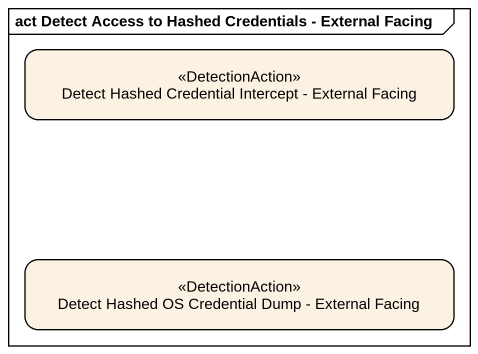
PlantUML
@startuml
mainframe act Detect Access to Hashed Credentials - External Facing
hide empty description
state "Detect Hashed Credential Intercept - External Facing" as Detect_Hashed_Credential <<DetectionAction>>
state "Detect Hashed OS Credential Dump - External Facing" as Detect_Hashed_OS_Credential <<DetectionAction>>
@enduml
